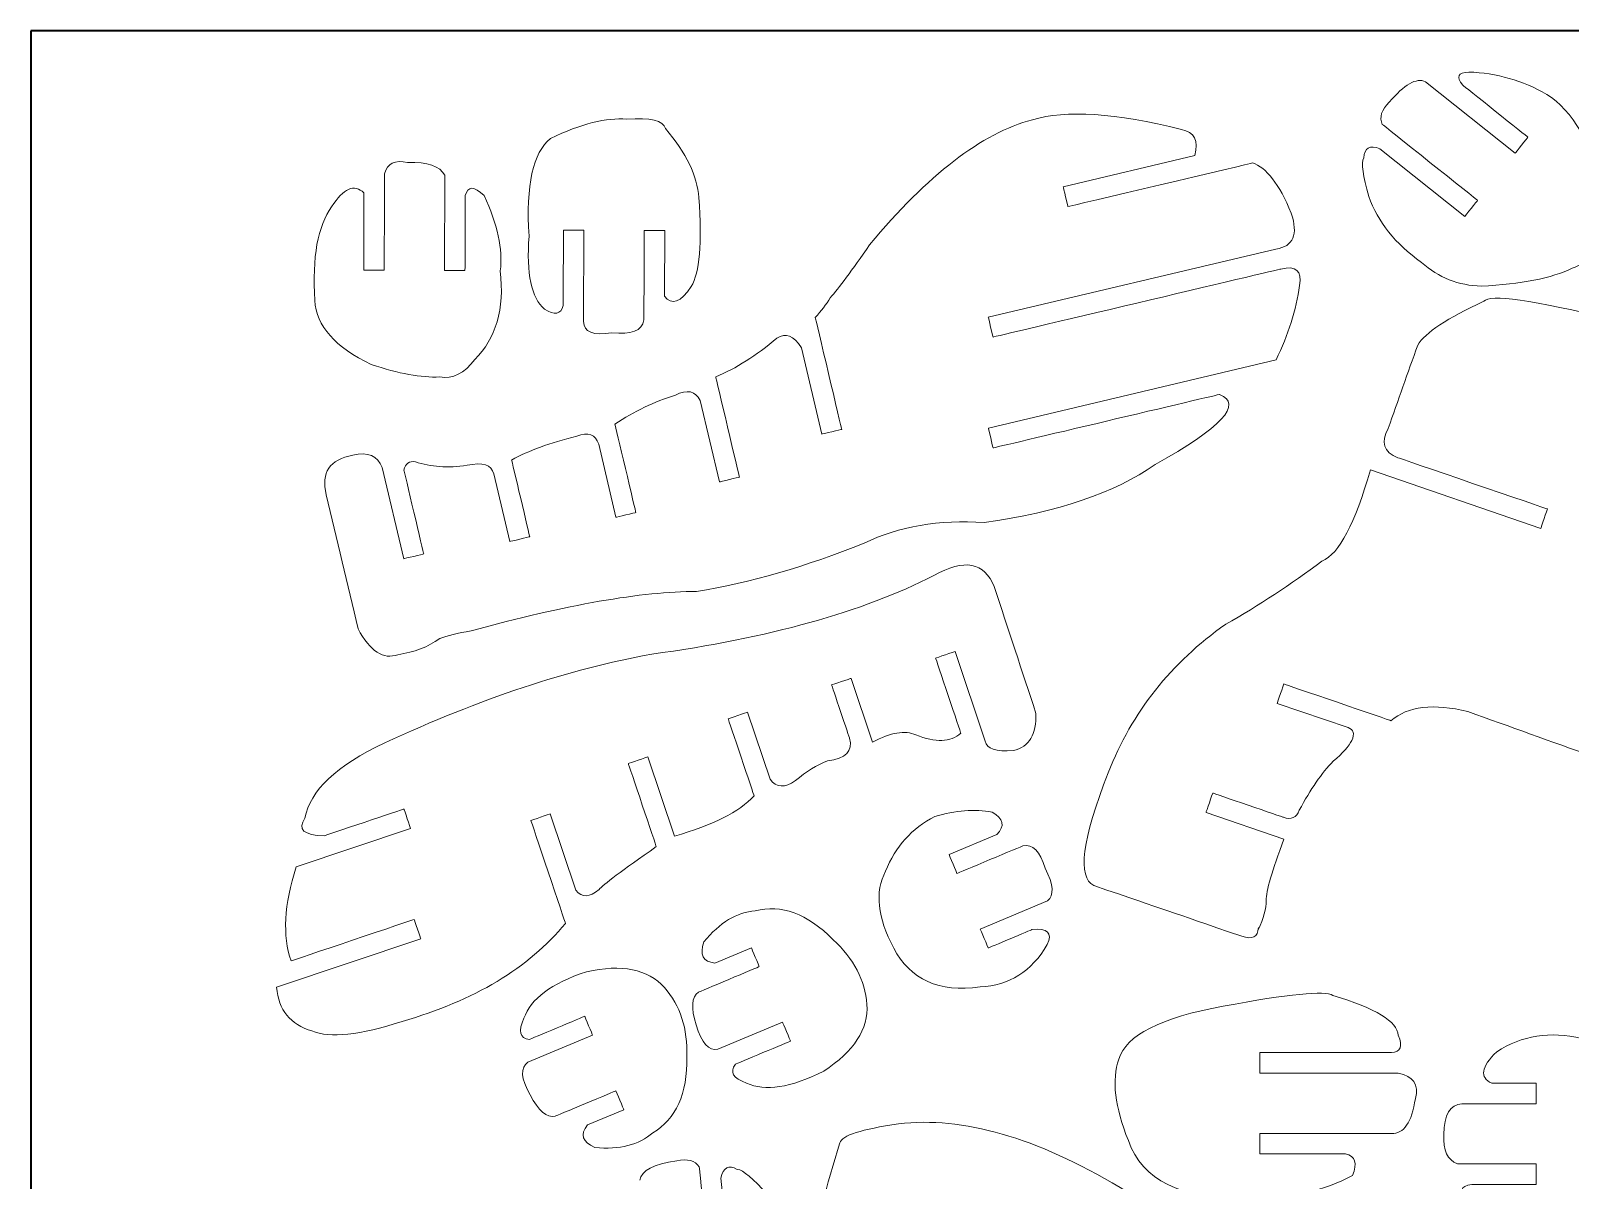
# Model space of a CAD drawing. Header units: inches. Extents: x -305 to 305, y -229 to 229.
# Drawn here: x -304.8 to -95, y 71.8 to 228.6 of the extents above; entities that cross this region are included whole.
import ezdxf

# ---------------------------------------------------------------- set-up
doc = ezdxf.new("R2010")
doc.units = ezdxf.units.IN
doc.header["$MEASUREMENT"] = 0
doc.layers.add('Layer 1', color=7, linetype='Continuous')
doc.layers.add('Layer 2', color=5, linetype='Continuous')

msp = doc.modelspace()

# ---------------------------------------------------------------- linework, layer by layer
at = {"layer": 'Layer 1', "lineweight": 9}
for points, knots in [([(-109.6291, 221.1808), (-110.5616, 222.3229), (-110.2863, 222.9191), (-108.8034, 222.9687), (-108.8034, 222.9687), (-104.9984, 222.839), (-101.4529, 221.8268), (-98.1669, 219.931), (-98.1669, 219.931), (-94.6858, 217.724), (-91.9951, 213.1878), (-90.0946, 206.3224), (-90.0946, 206.3224), (-88.7191, 203.1014), (-88.5801, 200.977), (-89.6774, 199.9493), (-89.6774, 199.9493), (-90.9015, 198.3439), (-92.5737, 197.0959), (-94.694, 196.205), (-94.694, 196.205), (-97.5186, 194.8631), (-101.6518, 194.0523), (-107.0933, 193.7725), (-107.0933, 193.7725), (-110.1956, 193.8647), (-112.9135, 194.9406), (-115.2465, 197.0004), (-115.2465, 197.0004), (-118.8233, 199.5616), (-121.2119, 202.5554), (-122.4117, 205.9812), (-122.4117, 205.9812), (-123.2336, 208.7943), (-123.4686, 210.5612), (-123.1165, 211.2819), (-123.1165, 211.2819), (-123.0354, 212.6222), (-122.2976, 213.0323), (-120.9029, 212.5117)], [0, 0, 0, 0, 0.1, 0.1, 0.1, 0.10000001, 0.2, 0.2, 0.2, 0.20000001, 0.3, 0.3, 0.3, 0.30000001, 0.4, 0.4, 0.4, 0.40000001, 0.5, 0.5, 0.5, 0.50000001, 0.6, 0.6, 0.6, 0.60000001, 0.7, 0.7, 0.7, 0.70000001, 0.8, 0.8, 0.8, 0.80000001, 0.9, 0.9, 0.9, 0.90000001, 1, 1, 1, 1]), ([(-120.5874, 215.8329), (-121.0185, 216.7961), (-120.7031, 217.8047), (-119.6415, 218.8583), (-119.6415, 218.8583), (-117.5808, 221.2911), (-115.9376, 222.2246), (-114.7116, 221.6589)], [0, 0, 0, 0, 0.5, 0.5, 0.5, 0.50000001, 1, 1, 1, 1]), ([(-114.7114, 221.6588), (-114.7114, 221.6588), (-102.4717, 211.9037), (-102.4717, 211.9037), (-102.4717, 211.9037), (-102.4717, 211.9037), (-100.7303, 214.0884), (-100.7303, 214.0884), (-100.7303, 214.0884), (-100.7303, 214.0884), (-109.6289, 221.1806), (-109.6289, 221.1806)], [0, 0, 0, 0, 0.33333333, 0.33333333, 0.33333333, 0.33333334, 0.66666667, 0.66666667, 0.66666667, 0.66666668, 1, 1, 1, 1]), ([(-232.2334, 191.142), (-232.5568, 189.9279), (-233.4063, 189.7573), (-234.7817, 190.6303), (-234.7817, 190.6303), (-236.5679, 192.1821), (-237.2695, 195.5013), (-236.8859, 200.5879), (-236.8859, 200.5879), (-237.3308, 207.5354), (-236.3581, 211.9775), (-233.9672, 213.9136), (-233.9672, 213.9136), (-229.7665, 215.9305), (-226.301, 216.8037), (-223.5704, 216.5333), (-223.5704, 216.5333), (-220.3156, 216.7993), (-218.5599, 216.3764), (-218.3029, 215.2641), (-218.3029, 215.2641), (-215.4613, 211.9199), (-213.9412, 208.7888), (-213.7431, 205.8708), (-213.7431, 205.8708), (-213.2954, 199.6352), (-213.6405, 195.5902), (-214.7783, 193.7363), (-214.7783, 193.7363), (-216.2175, 191.5562), (-217.4325, 191.1063), (-218.4225, 192.387)], [0, 0, 0, 0, 0.125, 0.125, 0.125, 0.12500001, 0.25, 0.25, 0.25, 0.25000001, 0.375, 0.375, 0.375, 0.37500001, 0.5, 0.5, 0.5, 0.50000001, 0.625, 0.625, 0.625, 0.62500001, 0.75, 0.75, 0.75, 0.75000001, 0.875, 0.875, 0.875, 0.87500001, 1, 1, 1, 1]), ([(-146.1573, 211.5752), (-145.6071, 213.6273), (-146.2063, 214.8143), (-147.9555, 215.1364), (-147.9555, 215.1364), (-156.9152, 217.4019), (-163.692, 217.8425), (-168.2858, 216.4588), (-168.2858, 216.4588), (-175.1598, 214.634), (-182.5515, 208.9542), (-190.461, 199.4199), (-190.461, 199.4199), (-192.8816, 195.908), (-194.6702, 193.4987), (-195.8268, 192.1928), (-195.8268, 192.1928), (-196.3898, 191.2854), (-197.0733, 190.3887), (-197.8768, 189.5035)], [0, 0, 0, 0, 0.2, 0.2, 0.2, 0.20000001, 0.4, 0.4, 0.4, 0.40000001, 0.6, 0.6, 0.6, 0.60000001, 0.8, 0.8, 0.8, 0.80000001, 1, 1, 1, 1]), ([(-120.9029, 212.5117), (-120.9029, 212.5117), (-109.3356, 203.2926), (-109.3356, 203.2926), (-109.3356, 203.2926), (-109.3356, 203.2926), (-107.5942, 205.4773), (-107.5942, 205.4773), (-107.5942, 205.4773), (-107.5942, 205.4773), (-120.5872, 215.8328), (-120.5872, 215.8328)], [0, 0, 0, 0, 0.33333333, 0.33333333, 0.33333333, 0.33333334, 0.66666667, 0.66666667, 0.66666667, 0.66666668, 1, 1, 1, 1]), ([(-256.5821, 209.0902), (-256.2178, 210.5124), (-255.1682, 211.0298), (-253.4335, 210.6418), (-253.4335, 210.6418), (-250.7406, 210.7189), (-249.0507, 210.1398), (-248.3642, 208.9046)], [0, 0, 0, 0, 0.5, 0.5, 0.5, 0.50000001, 1, 1, 1, 1]), ([(-146.1573, 211.5752), (-146.1573, 211.5752), (-164.0807, 207.3348), (-164.0807, 207.3348), (-164.0807, 207.3348), (-164.0807, 207.3348), (-163.4376, 204.6159), (-163.4376, 204.6159), (-163.4376, 204.6159), (-163.4376, 204.6159), (-138.2716, 210.57), (-138.2716, 210.57)], [0, 0, 0, 0, 0.33333333, 0.33333333, 0.33333333, 0.33333334, 0.66666667, 0.66666667, 0.66666667, 0.66666668, 1, 1, 1, 1]), ([(-245.5802, 206.1334), (-245.2326, 207.4521), (-244.3757, 207.449), (-243.0101, 206.1242), (-243.0101, 206.1242), (-241.197, 202.2452), (-240.4608, 198.8218), (-240.8023, 195.8537), (-240.8023, 195.8537), (-240.2295, 190.6421), (-241.3922, 186.6176), (-244.2907, 183.7803), (-244.2907, 183.7803), (-245.7069, 181.8753), (-247.2931, 181.0821), (-249.0492, 181.401), (-249.0492, 181.401), (-251.5728, 181.2713), (-254.6852, 181.8381), (-258.3868, 183.1015), (-258.3868, 183.1015), (-263.3199, 185.4283), (-265.8847, 188.3377), (-266.0807, 191.8289), (-266.0807, 191.8289), (-266.4598, 197.7167), (-265.6966, 201.9685), (-263.7906, 204.5839), (-263.7906, 204.5839), (-262.1853, 207.1308), (-260.7168, 207.7682), (-259.3853, 206.4955)], [0, 0, 0, 0, 0.125, 0.125, 0.125, 0.12500001, 0.25, 0.25, 0.25, 0.25000001, 0.375, 0.375, 0.375, 0.37500001, 0.5, 0.5, 0.5, 0.50000001, 0.625, 0.625, 0.625, 0.62500001, 0.75, 0.75, 0.75, 0.75000001, 0.875, 0.875, 0.875, 0.87500001, 1, 1, 1, 1]), ([(-259.3853, 206.4953), (-259.3853, 206.4953), (-259.4231, 195.9496), (-259.4231, 195.9496), (-259.4231, 195.9496), (-259.4231, 195.9496), (-256.6292, 195.9396), (-256.6292, 195.9396), (-256.6292, 195.9396), (-256.6292, 195.9396), (-256.5821, 209.09), (-256.5821, 209.09)], [0, 0, 0, 0, 0.33333333, 0.33333333, 0.33333333, 0.33333334, 0.66666667, 0.66666667, 0.66666667, 0.66666668, 1, 1, 1, 1]), ([(-248.3642, 208.9048), (-248.3642, 208.9048), (-248.4108, 195.9101), (-248.4108, 195.9101), (-248.4108, 195.9101), (-248.4108, 195.9101), (-245.6169, 195.9001), (-245.6169, 195.9001), (-245.6169, 195.9001), (-245.6169, 195.9001), (-245.5802, 206.1332), (-245.5802, 206.1332)], [0, 0, 0, 0, 0.33333333, 0.33333333, 0.33333333, 0.33333334, 0.66666667, 0.66666667, 0.66666667, 0.66666668, 1, 1, 1, 1]), ([(-229.4474, 188.944), (-229.4474, 188.944), (-229.4028, 201.3881), (-229.4028, 201.3881), (-229.4028, 201.3881), (-229.4028, 201.3881), (-232.1967, 201.3981), (-232.1967, 201.3981), (-232.1967, 201.3981), (-232.1967, 201.3981), (-232.2334, 191.142), (-232.2334, 191.142)], [0, 0, 0, 0, 0.33333333, 0.33333333, 0.33333333, 0.33333334, 0.66666667, 0.66666667, 0.66666667, 0.66666668, 1, 1, 1, 1]), ([(-218.4225, 192.3872), (-218.4225, 192.3872), (-218.3904, 201.3486), (-218.3904, 201.3486), (-218.3904, 201.3486), (-218.3904, 201.3486), (-221.1843, 201.3586), (-221.1843, 201.3586), (-221.1843, 201.3586), (-221.1843, 201.3586), (-221.228, 189.1751), (-221.228, 189.1751)], [0, 0, 0, 0, 0.33333333, 0.33333333, 0.33333333, 0.33333334, 0.66666667, 0.66666667, 0.66666667, 0.66666668, 1, 1, 1, 1]), ([(-135.0747, 198.831), (-135.0747, 198.831), (-174.288, 189.5538), (-174.288, 189.5538), (-174.288, 189.5538), (-174.288, 189.5538), (-173.6449, 186.835), (-173.6449, 186.835), (-173.6449, 186.835), (-173.6449, 186.835), (-134.4317, 196.1122), (-134.4317, 196.1122)], [0, 0, 0, 0, 0.33333333, 0.33333333, 0.33333333, 0.33333334, 0.66666667, 0.66666667, 0.66666667, 0.66666668, 1, 1, 1, 1]), ([(-134.4317, 196.1122), (-132.3439, 196.6122), (-131.4846, 195.8645), (-131.8541, 193.8693), (-131.8541, 193.8693), (-132.3221, 190.5346), (-133.3943, 187.1461), (-135.0703, 183.704)], [0, 0, 0, 0, 0.5, 0.5, 0.5, 0.50000001, 1, 1, 1, 1]), ([(-63.6699, 169.9652), (-60.9284, 169.7736), (-59.6056, 170.8225), (-59.7016, 173.1121), (-59.7016, 173.1121), (-61.185, 179.4216), (-63.913, 183.2985), (-67.885, 184.7423), (-67.885, 184.7423), (-69.8098, 184.896), (-76.8749, 186.387), (-89.0798, 189.2158), (-89.0798, 189.2158), (-100.1276, 191.9009), (-106.0103, 192.7334), (-106.7278, 191.7132), (-106.7278, 191.7132), (-111.7209, 189.4223), (-114.7317, 187.4321), (-115.7604, 185.7423), (-115.7604, 185.7423), (-117.1003, 181.9536), (-118.4402, 178.1654), (-119.7803, 174.3767), (-119.7803, 174.3767), (-120.8357, 172.4899), (-120.3944, 171.1564), (-118.4562, 170.3754)], [0, 0, 0, 0, 0.14285714, 0.14285714, 0.14285714, 0.14285715, 0.28571429, 0.28571429, 0.28571429, 0.2857143, 0.42857143, 0.42857143, 0.42857143, 0.42857144, 0.57142857, 0.57142857, 0.57142857, 0.57142858, 0.71428571, 0.71428571, 0.71428571, 0.71428572, 0.85714286, 0.85714286, 0.85714286, 0.85714287, 1, 1, 1, 1]), ([(-221.228, 189.1751), (-221.4988, 187.6828), (-222.9584, 187.0974), (-225.6063, 187.4195), (-225.6063, 187.4195), (-228.1532, 186.9946), (-229.4337, 187.5029), (-229.4474, 188.944)], [0, 0, 0, 0, 0.5, 0.5, 0.5, 0.50000001, 1, 1, 1, 1]), ([(-199.7687, 185.364), (-199.7687, 185.364), (-196.9859, 173.5985), (-196.9859, 173.5985), (-196.9859, 173.5985), (-196.9859, 173.5985), (-194.2671, 174.2417), (-194.2671, 174.2417), (-194.2671, 174.2417), (-194.2671, 174.2417), (-197.8767, 189.5031), (-197.8767, 189.5031)], [0, 0, 0, 0, 0.33333333, 0.33333333, 0.33333333, 0.33333334, 0.66666667, 0.66666667, 0.66666667, 0.66666668, 1, 1, 1, 1]), ([(-199.7687, 185.3642), (-200.7922, 187.0383), (-201.9025, 187.4803), (-203.0997, 186.6909), (-203.0997, 186.6909), (-205.9098, 184.3071), (-208.6922, 182.5461), (-211.4468, 181.4082)], [0, 0, 0, 0, 0.5, 0.5, 0.5, 0.50000001, 1, 1, 1, 1]), ([(-135.0703, 183.704), (-135.0703, 183.704), (-174.2836, 174.427), (-174.2836, 174.427), (-174.2836, 174.427), (-174.2836, 174.427), (-173.6405, 171.7081), (-173.6405, 171.7081), (-173.6405, 171.7081), (-173.6405, 171.7081), (-142.7535, 179.0155), (-142.7535, 179.0155)], [0, 0, 0, 0, 0.33333333, 0.33333333, 0.33333333, 0.33333334, 0.66666667, 0.66666667, 0.66666667, 0.66666668, 1, 1, 1, 1]), ([(-213.552, 178.17), (-213.552, 178.17), (-210.9298, 167.0834), (-210.9298, 167.0834), (-210.9298, 167.0834), (-210.9298, 167.0834), (-208.211, 167.7267), (-208.211, 167.7267), (-208.211, 167.7267), (-208.211, 167.7267), (-211.4468, 181.4082), (-211.4468, 181.4082)], [0, 0, 0, 0, 0.33333333, 0.33333333, 0.33333333, 0.33333334, 0.66666667, 0.66666667, 0.66666667, 0.66666668, 1, 1, 1, 1]), ([(-256.9018, 169.0459), (-257.5321, 170.644), (-258.8635, 171.2028), (-260.8964, 170.7219), (-260.8964, 170.7219), (-264.0629, 170.1316), (-265.2716, 168.3365), (-264.5223, 165.3367), (-264.5223, 165.3367), (-263.0812, 159.2441), (-261.6399, 153.1512), (-260.199, 147.0583), (-260.199, 147.0583), (-258.5344, 143.9773), (-256.7216, 142.7974), (-254.7611, 143.5195), (-254.7611, 143.5195), (-252.529, 143.8491), (-250.6295, 144.5763), (-249.0631, 145.7016), (-249.0631, 145.7016), (-248.0382, 146.0829), (-246.6092, 146.4408), (-244.7759, 146.7754), (-244.7759, 146.7754), (-231.7408, 150.3451), (-221.5022, 152.1353), (-214.061, 152.1456), (-214.061, 152.1456), (-206.7549, 153.3183), (-199.1355, 155.5178), (-191.2033, 158.7445), (-191.2033, 158.7445), (-186.4605, 161.018), (-181.0034, 161.9517), (-174.8325, 161.5455), (-174.8325, 161.5455), (-164.8052, 162.9649), (-157.0492, 165.5939), (-151.5648, 169.4326), (-151.5648, 169.4326), (-142.476, 174.4832), (-139.5387, 177.6776), (-142.7537, 179.0155)], [0, 0, 0, 0, 0.09090909, 0.09090909, 0.09090909, 0.0909091, 0.18181818, 0.18181818, 0.18181818, 0.18181819, 0.27272727, 0.27272727, 0.27272727, 0.27272728, 0.36363636, 0.36363636, 0.36363636, 0.36363637, 0.45454545, 0.45454545, 0.45454545, 0.45454546, 0.54545455, 0.54545455, 0.54545455, 0.54545456, 0.63636364, 0.63636364, 0.63636364, 0.63636365, 0.72727273, 0.72727273, 0.72727273, 0.72727274, 0.81818182, 0.81818182, 0.81818182, 0.81818183, 0.90909091, 0.90909091, 0.90909091, 0.90909092, 1, 1, 1, 1]), ([(-213.552, 178.17), (-214.2117, 179.4833), (-215.343, 179.7319), (-216.9456, 178.9159), (-216.9456, 178.9159), (-219.8174, 178.0382), (-222.5591, 176.7142), (-225.1709, 174.9445)], [0, 0, 0, 0, 0.5, 0.5, 0.5, 0.50000001, 1, 1, 1, 1]), ([(-227.3961, 172.2141), (-227.3961, 172.2141), (-225.0407, 162.2558), (-225.0407, 162.2558), (-225.0407, 162.2558), (-225.0407, 162.2558), (-222.3219, 162.8991), (-222.3219, 162.8991), (-222.3219, 162.8991), (-222.3219, 162.8991), (-225.1709, 174.9445), (-225.1709, 174.9445)], [0, 0, 0, 0, 0.33333333, 0.33333333, 0.33333333, 0.33333334, 0.66666667, 0.66666667, 0.66666667, 0.66666668, 1, 1, 1, 1]), ([(-227.396, 172.2139), (-227.8143, 173.5844), (-228.8069, 173.9453), (-230.3751, 173.2963), (-230.3751, 173.2963), (-234.0381, 172.4102), (-237.0004, 171.3317), (-239.2627, 170.0618)], [0, 0, 0, 0, 0.5, 0.5, 0.5, 0.50000001, 1, 1, 1, 1]), ([(-241.6879, 168.1773), (-241.6879, 168.1773), (-239.5061, 158.9527), (-239.5061, 158.9527), (-239.5061, 158.9527), (-239.5061, 158.9527), (-236.7873, 159.5959), (-236.7873, 159.5959), (-236.7873, 159.5959), (-236.7873, 159.5959), (-239.2627, 170.0616), (-239.2627, 170.0616)], [0, 0, 0, 0, 0.33333333, 0.33333333, 0.33333333, 0.33333334, 0.66666667, 0.66666667, 0.66666667, 0.66666668, 1, 1, 1, 1]), ([(-122.2136, 168.7102), (-122.2136, 168.7102), (-98.9876, 160.7467), (-98.9876, 160.7467), (-98.9876, 160.7467), (-98.9876, 160.7467), (-98.0814, 163.3894), (-98.0814, 163.3894), (-98.0814, 163.3894), (-98.0814, 163.3894), (-118.4564, 170.3754), (-118.4564, 170.3754)], [0, 0, 0, 0, 0.33333333, 0.33333333, 0.33333333, 0.33333334, 0.66666667, 0.66666667, 0.66666667, 0.66666668, 1, 1, 1, 1]), ([(-256.9018, 169.0459), (-256.9018, 169.0459), (-253.9593, 156.6053), (-253.9593, 156.6053), (-253.9593, 156.6053), (-253.9593, 156.6053), (-251.2406, 157.2485), (-251.2406, 157.2485), (-251.2406, 157.2485), (-251.2406, 157.2485), (-253.9428, 168.6735), (-253.9428, 168.6735)], [0, 0, 0, 0, 0.33333333, 0.33333333, 0.33333333, 0.33333334, 0.66666667, 0.66666667, 0.66666667, 0.66666668, 1, 1, 1, 1]), ([(-241.6879, 168.1773), (-242.0044, 169.4132), (-243.2194, 169.8009), (-245.333, 169.3404), (-245.333, 169.3404), (-247.9516, 168.9593), (-250.2999, 169.1187), (-252.3772, 169.8186), (-252.3772, 169.8186), (-253.2315, 169.9543), (-253.7533, 169.5726), (-253.9429, 168.6737)], [0, 0, 0, 0, 0.33333333, 0.33333333, 0.33333333, 0.33333334, 0.66666667, 0.66666667, 0.66666667, 0.66666668, 1, 1, 1, 1]), ([(-122.2136, 168.7102), (-124.266, 161.4143), (-126.4641, 157.2685), (-128.807, 156.2726), (-128.807, 156.2726), (-133.0378, 153.1077), (-137.4125, 150.2372), (-141.9313, 147.661), (-141.9313, 147.661), (-149.3566, 142.4463), (-154.6934, 135.6985), (-157.9415, 127.4174), (-157.9415, 127.4174), (-161.5143, 118.3085), (-162.1695, 113.1822), (-159.9063, 112.0386)], [0, 0, 0, 0, 0.25, 0.25, 0.25, 0.25000001, 0.5, 0.5, 0.5, 0.50000001, 0.75, 0.75, 0.75, 0.75000001, 1, 1, 1, 1]), ([(-264.7839, 118.822), (-267.617, 118.8828), (-268.4981, 119.6853), (-267.4269, 121.2293), (-267.4269, 121.2293), (-266.7638, 124.9576), (-263.1431, 128.3757), (-256.5645, 131.4827), (-256.5645, 131.4827), (-243.554, 137.5262), (-231.4186, 141.5636), (-220.1575, 143.5949), (-220.1575, 143.5949), (-204.2544, 145.7595), (-191.4335, 149.3342), (-181.6949, 154.3187), (-181.6949, 154.3187), (-177.5463, 156.6503), (-174.8081, 156.1438), (-173.4804, 152.7991), (-173.4804, 152.7991), (-171.585, 147.0365), (-169.6897, 141.2737), (-167.7944, 135.5109), (-167.7944, 135.5109), (-167.6898, 132.652), (-168.7122, 130.9635), (-170.8614, 130.4448), (-170.8614, 130.4448), (-173.2453, 130.2551), (-174.5276, 130.6803), (-174.7076, 131.7203)], [0, 0, 0, 0, 0.125, 0.125, 0.125, 0.12500001, 0.25, 0.25, 0.25, 0.25000001, 0.375, 0.375, 0.375, 0.37500001, 0.5, 0.5, 0.5, 0.50000001, 0.625, 0.625, 0.625, 0.62500001, 0.75, 0.75, 0.75, 0.75000001, 0.875, 0.875, 0.875, 0.87500001, 1, 1, 1, 1]), ([(-174.7076, 131.7203), (-174.7076, 131.7203), (-178.8171, 143.9518), (-178.8171, 143.9518), (-178.8171, 143.9518), (-178.8171, 143.9518), (-181.4654, 143.0618), (-181.4654, 143.0618), (-181.4654, 143.0618), (-181.4654, 143.0618), (-178.0205, 132.8085), (-178.0205, 132.8085)], [0, 0, 0, 0, 0.33333333, 0.33333333, 0.33333333, 0.33333334, 0.66666667, 0.66666667, 0.66666667, 0.66666668, 1, 1, 1, 1]), ([(-190.071, 131.5879), (-190.071, 131.5879), (-192.9941, 140.2883), (-192.9941, 140.2883), (-192.9941, 140.2883), (-192.9941, 140.2883), (-195.6424, 139.3984), (-195.6424, 139.3984), (-195.6424, 139.3984), (-195.6424, 139.3984), (-193.1942, 132.1116), (-193.1942, 132.1116)], [0, 0, 0, 0, 0.33333333, 0.33333333, 0.33333333, 0.33333334, 0.66666667, 0.66666667, 0.66666667, 0.66666668, 1, 1, 1, 1]), ([(-125.2578, 133.571), (-125.2578, 133.571), (-134.9146, 136.8821), (-134.9146, 136.8821), (-134.9146, 136.8821), (-134.9146, 136.8821), (-134.0084, 139.5248), (-134.0084, 139.5248), (-134.0084, 139.5248), (-134.0084, 139.5248), (-119.4086, 134.519), (-119.4086, 134.519)], [0, 0, 0, 0, 0.33333333, 0.33333333, 0.33333333, 0.33333334, 0.66666667, 0.66666667, 0.66666667, 0.66666668, 1, 1, 1, 1]), ([(-119.4086, 134.519), (-117.0865, 136.5098), (-113.5856, 136.9195), (-108.9059, 135.7474), (-108.9059, 135.7474), (-103.2253, 133.7105), (-97.5445, 131.6735), (-91.8638, 129.6365)], [0, 0, 0, 0, 0.5, 0.5, 0.5, 0.50000001, 1, 1, 1, 1]), ([(-204.0246, 126.5318), (-204.0246, 126.5318), (-207.0955, 135.672), (-207.0955, 135.672), (-207.0955, 135.672), (-207.0955, 135.672), (-209.7438, 134.782), (-209.7438, 134.782), (-209.7438, 134.782), (-209.7438, 134.782), (-206.2114, 124.2682), (-206.2114, 124.2682)], [0, 0, 0, 0, 0.33333333, 0.33333333, 0.33333333, 0.33333334, 0.66666667, 0.66666667, 0.66666667, 0.66666668, 1, 1, 1, 1]), ([(-178.0205, 132.8083), (-179.4295, 131.5604), (-181.4802, 131.4827), (-184.1724, 132.5752), (-184.1724, 132.5752), (-185.6239, 133.2452), (-187.5902, 132.916), (-190.071, 131.5879)], [0, 0, 0, 0, 0.5, 0.5, 0.5, 0.50000001, 1, 1, 1, 1]), ([(-134.0482, 121.3375), (-133.0092, 120.9699), (-132.2919, 121.2919), (-131.8959, 122.3039), (-131.8959, 122.3039), (-130.3852, 125.1562), (-128.8424, 127.385), (-127.2675, 128.9899), (-127.2675, 128.9899), (-125.9694, 130.0859), (-125.1318, 131.0344), (-124.7551, 131.835), (-124.7551, 131.835), (-124.3309, 132.7204), (-124.4986, 133.2991), (-125.2578, 133.571)], [0, 0, 0, 0, 0.25, 0.25, 0.25, 0.25000001, 0.5, 0.5, 0.5, 0.50000001, 0.75, 0.75, 0.75, 0.75000001, 1, 1, 1, 1]), ([(-193.1942, 132.1116), (-192.7201, 130.3551), (-193.7178, 129.3268), (-196.187, 129.027), (-196.187, 129.027), (-197.6785, 128.4604), (-199.139, 127.5677), (-200.5675, 126.3482), (-200.5675, 126.3482), (-202.036, 125.3245), (-203.1886, 125.3857), (-204.0246, 126.5318)], [0, 0, 0, 0, 0.33333333, 0.33333333, 0.33333333, 0.33333334, 0.66666667, 0.66666667, 0.66666667, 0.66666668, 1, 1, 1, 1]), ([(-217.0795, 118.7811), (-217.0795, 118.7811), (-220.7041, 129.5701), (-220.7041, 129.5701), (-220.7041, 129.5701), (-220.7041, 129.5701), (-223.3524, 128.6802), (-223.3524, 128.6802), (-223.3524, 128.6802), (-223.3524, 128.6802), (-219.5429, 117.3416), (-219.5429, 117.3416)], [0, 0, 0, 0, 0.33333333, 0.33333333, 0.33333333, 0.33333334, 0.66666667, 0.66666667, 0.66666667, 0.66666668, 1, 1, 1, 1]), ([(-133.9852, 118.3625), (-133.9852, 118.3625), (-144.6111, 122.0058), (-144.6111, 122.0058), (-144.6111, 122.0058), (-144.6111, 122.0058), (-143.7049, 124.6485), (-143.7049, 124.6485), (-143.7049, 124.6485), (-143.7049, 124.6485), (-134.0482, 121.3375), (-134.0482, 121.3375)], [0, 0, 0, 0, 0.33333333, 0.33333333, 0.33333333, 0.33333334, 0.66666667, 0.66666667, 0.66666667, 0.66666668, 1, 1, 1, 1]), ([(-268.6193, 114.586), (-268.6193, 114.586), (-253.0365, 119.8222), (-253.0365, 119.8222), (-253.0365, 119.8222), (-253.0365, 119.8222), (-253.9263, 122.4706), (-253.9263, 122.4706), (-253.9263, 122.4706), (-253.9263, 122.4706), (-264.7839, 118.822), (-264.7839, 118.822)], [0, 0, 0, 0, 0.33333333, 0.33333333, 0.33333333, 0.33333334, 0.66666667, 0.66666667, 0.66666667, 0.66666668, 1, 1, 1, 1]), ([(-230.4959, 111.3987), (-230.4959, 111.3987), (-233.9916, 121.8033), (-233.9916, 121.8033), (-233.9916, 121.8033), (-233.9916, 121.8033), (-236.6399, 120.9133), (-236.6399, 120.9133), (-236.6399, 120.9133), (-236.6399, 120.9133), (-231.9214, 106.8691), (-231.9214, 106.8691)], [0, 0, 0, 0, 0.33333333, 0.33333333, 0.33333333, 0.33333334, 0.66666667, 0.66666667, 0.66666667, 0.66666668, 1, 1, 1, 1]), ([(-168.3436, 106.0242), (-166.2179, 106.2532), (-165.5173, 105.5713), (-166.2426, 103.9785), (-166.2426, 103.9785), (-168.3824, 100.3263), (-171.436, 98.4037), (-175.4038, 98.2107), (-175.4038, 98.2107), (-181.0068, 97.426), (-184.9311, 99.1949), (-187.1772, 103.5172), (-187.1772, 103.5172), (-189.4175, 107.6906), (-189.7879, 111.1768), (-188.2883, 113.9759), (-188.2883, 113.9759), (-186.9603, 117.3633), (-184.7258, 119.8477), (-181.5853, 121.4295), (-181.5853, 121.4295), (-178.765, 122.2919), (-176.1587, 122.4985), (-173.7669, 122.0493), (-173.7669, 122.0493), (-172.2118, 121.1694), (-171.9922, 120.152), (-173.108, 118.9975)], [0, 0, 0, 0, 0.14285714, 0.14285714, 0.14285714, 0.14285715, 0.28571429, 0.28571429, 0.28571429, 0.2857143, 0.42857143, 0.42857143, 0.42857143, 0.42857144, 0.57142857, 0.57142857, 0.57142857, 0.57142858, 0.71428571, 0.71428571, 0.71428571, 0.71428572, 0.85714286, 0.85714286, 0.85714286, 0.85714287, 1, 1, 1, 1]), ([(-173.108, 118.9975), (-173.108, 118.9975), (-179.6391, 116.2576), (-179.6391, 116.2576), (-179.6391, 116.2576), (-179.6391, 116.2576), (-178.5583, 113.6812), (-178.5583, 113.6812), (-178.5583, 113.6812), (-178.5583, 113.6812), (-169.5777, 117.4487), (-169.5777, 117.4487)], [0, 0, 0, 0, 0.33333333, 0.33333333, 0.33333333, 0.33333334, 0.66666667, 0.66666667, 0.66666667, 0.66666668, 1, 1, 1, 1]), ([(-169.5773, 117.4488), (-168.2501, 117.7407), (-167.2374, 116.7188), (-166.5396, 114.3824), (-166.5396, 114.3824), (-165.3995, 112.1584), (-165.288, 110.6811), (-166.2059, 109.9508)], [0, 0, 0, 0, 0.5, 0.5, 0.5, 0.50000001, 1, 1, 1, 1]), ([(-133.9852, 118.3625), (-135.6049, 114.0559), (-136.4172, 111.2703), (-136.4208, 110.0052), (-136.4208, 110.0052), (-136.3962, 108.9194), (-136.758, 107.5878), (-137.5061, 106.0107)], [0, 0, 0, 0, 0.5, 0.5, 0.5, 0.50000001, 1, 1, 1, 1]), ([(-219.543, 117.3418), (-224.2128, 114.0802), (-226.8141, 112.1256), (-227.3464, 111.4783), (-227.3464, 111.4783), (-228.623, 110.3969), (-229.6733, 110.3702), (-230.4958, 111.3985)], [0, 0, 0, 0, 0.5, 0.5, 0.5, 0.50000001, 1, 1, 1, 1]), ([(-208.7575, 87.6703), (-209.5892, 86.6006), (-209.0792, 85.7436), (-207.2276, 85.1004), (-207.2276, 85.1004), (-204.7291, 83.9034), (-201.2287, 84.4472), (-196.7265, 86.7323), (-196.7265, 86.7323), (-192.5863, 89.4313), (-190.6194, 92.4639), (-190.8264, 95.8301), (-190.8264, 95.8301), (-191.0637, 99.0891), (-192.5989, 102.0302), (-195.4318, 104.6532), (-195.4318, 104.6532), (-198.981, 108.221), (-202.5232, 109.5274), (-206.0584, 108.5728), (-206.0584, 108.5728), (-208.5685, 108.4067), (-210.8955, 106.9964), (-213.0398, 104.342), (-213.0398, 104.342), (-213.682, 102.5965), (-213.1864, 101.6388), (-211.5525, 101.4698)], [0, 0, 0, 0, 0.14285714, 0.14285714, 0.14285714, 0.14285715, 0.28571429, 0.28571429, 0.28571429, 0.2857143, 0.42857143, 0.42857143, 0.42857143, 0.42857144, 0.57142857, 0.57142857, 0.57142857, 0.57142858, 0.71428571, 0.71428571, 0.71428571, 0.71428572, 0.85714286, 0.85714286, 0.85714286, 0.85714287, 1, 1, 1, 1]), ([(-166.2059, 109.9508), (-166.2059, 109.9508), (-175.379, 106.1026), (-175.379, 106.1026), (-175.379, 106.1026), (-175.379, 106.1026), (-174.2981, 103.5262), (-174.2981, 103.5262), (-174.2981, 103.5262), (-174.2981, 103.5262), (-168.3438, 106.0241), (-168.3438, 106.0241)], [0, 0, 0, 0, 0.33333333, 0.33333333, 0.33333333, 0.33333334, 0.66666667, 0.66666667, 0.66666667, 0.66666668, 1, 1, 1, 1]), ([(-271.2921, 98.1573), (-271.2921, 98.1573), (-251.6444, 104.7597), (-251.6444, 104.7597), (-251.6444, 104.7597), (-251.6444, 104.7597), (-252.5342, 107.408), (-252.5342, 107.408), (-252.5342, 107.408), (-252.5342, 107.408), (-269.325, 101.7656), (-269.325, 101.7656)], [0, 0, 0, 0, 0.33333333, 0.33333333, 0.33333333, 0.33333334, 0.66666667, 0.66666667, 0.66666667, 0.66666668, 1, 1, 1, 1]), ([(-271.2923, 98.1572), (-271.0299, 95.072), (-269.4255, 93.0862), (-266.4781, 92.1993), (-266.4781, 92.1993), (-264.0199, 91.1912), (-259.9277, 91.6289), (-254.2014, 93.5123), (-254.2014, 93.5123), (-244.3444, 96.3358), (-236.9176, 100.7878), (-231.9214, 106.8691)], [0, 0, 0, 0, 0.33333333, 0.33333333, 0.33333333, 0.33333334, 0.66666667, 0.66666667, 0.66666667, 0.66666668, 1, 1, 1, 1]), ([(-211.5525, 101.4698), (-211.5525, 101.4698), (-206.5834, 103.5544), (-206.5834, 103.5544), (-206.5834, 103.5544), (-206.5834, 103.5544), (-205.5025, 100.978), (-205.5025, 100.978), (-205.5025, 100.978), (-205.5025, 100.978), (-213.7864, 97.5028), (-213.7864, 97.5028)], [0, 0, 0, 0, 0.33333333, 0.33333333, 0.33333333, 0.33333334, 0.66666667, 0.66666667, 0.66666667, 0.66666668, 1, 1, 1, 1]), ([(-236.8198, 91.0467), (-238.1657, 91.2028), (-238.4198, 92.1672), (-237.5813, 93.939), (-237.5813, 93.939), (-236.6847, 96.5602), (-233.8439, 98.6766), (-229.0589, 100.2876), (-229.0589, 100.2876), (-224.2323, 101.3503), (-220.6905, 100.6287), (-218.4339, 98.1223), (-218.4339, 98.1223), (-216.2749, 95.6695), (-215.2523, 92.5133), (-215.3659, 88.6543), (-215.3659, 88.6543), (-215.3073, 83.6221), (-216.8572, 80.1795), (-220.0153, 78.3261), (-220.0153, 78.3261), (-221.8927, 76.6517), (-224.5294, 75.9796), (-227.9257, 76.3097), (-227.9257, 76.3097), (-229.6211, 77.0746), (-229.9571, 78.0992), (-228.9328, 79.3833)], [0, 0, 0, 0, 0.14285714, 0.14285714, 0.14285714, 0.14285715, 0.28571429, 0.28571429, 0.28571429, 0.2857143, 0.42857143, 0.42857143, 0.42857143, 0.42857144, 0.57142857, 0.57142857, 0.57142857, 0.57142858, 0.71428571, 0.71428571, 0.71428571, 0.71428572, 0.85714286, 0.85714286, 0.85714286, 0.85714287, 1, 1, 1, 1]), ([(-213.7864, 97.5028), (-214.7318, 96.8399), (-214.8401, 95.3467), (-214.1109, 93.0245), (-214.1109, 93.0245), (-213.3756, 90.5545), (-212.384, 89.4472), (-211.1355, 89.7025)], [0, 0, 0, 0, 0.5, 0.5, 0.5, 0.50000001, 1, 1, 1, 1]), ([(-125.6046, 75.4419), (-124.2502, 75.1508), (-123.9376, 74.172), (-124.6669, 72.5062), (-124.6669, 72.5062), (-128.3309, 70.4006), (-133.2798, 69.3736), (-139.5137, 69.4263), (-139.5137, 69.4263), (-148.0401, 69.2524), (-153.2668, 71.8621), (-155.1942, 77.256), (-155.1942, 77.256), (-157.0526, 81.8321), (-157.4866, 85.5381), (-156.4967, 88.3742), (-156.4967, 88.3742), (-155.5417, 91.6106), (-150.8009, 94.0117), (-142.2749, 95.5775), (-142.2749, 95.5775), (-133.3668, 97.2478), (-128.3829, 97.7351), (-127.3238, 97.0392), (-127.3238, 97.0392), (-121.4717, 95.2995), (-118.5024, 93.4897), (-118.4156, 91.6104), (-118.4156, 91.6104), (-117.7625, 90.1013), (-118.0681, 89.3138), (-119.3322, 89.2482)], [0, 0, 0, 0, 0.125, 0.125, 0.125, 0.12500001, 0.25, 0.25, 0.25, 0.25000001, 0.375, 0.375, 0.375, 0.37500001, 0.5, 0.5, 0.5, 0.50000001, 0.625, 0.625, 0.625, 0.62500001, 0.75, 0.75, 0.75, 0.75000001, 0.875, 0.875, 0.875, 0.87500001, 1, 1, 1, 1]), ([(-237.0363, 87.9261), (-237.0363, 87.9261), (-228.2238, 91.623), (-228.2238, 91.623), (-228.2238, 91.623), (-228.2238, 91.623), (-229.3047, 94.1994), (-229.3047, 94.1994), (-229.3047, 94.1994), (-229.3047, 94.1994), (-236.8196, 91.0468), (-236.8196, 91.0468)], [0, 0, 0, 0, 0.33333333, 0.33333333, 0.33333333, 0.33333334, 0.66666667, 0.66666667, 0.66666667, 0.66666668, 1, 1, 1, 1]), ([(-211.1357, 89.7024), (-211.1357, 89.7024), (-202.3232, 93.3994), (-202.3232, 93.3994), (-202.3232, 93.3994), (-202.3232, 93.3994), (-201.2424, 90.823), (-201.2424, 90.823), (-201.2424, 90.823), (-201.2424, 90.823), (-208.7573, 87.6704), (-208.7573, 87.6704)], [0, 0, 0, 0, 0.33333333, 0.33333333, 0.33333333, 0.33333334, 0.66666667, 0.66666667, 0.66666667, 0.66666668, 1, 1, 1, 1]), ([(-108.3754, 71.2764), (-110.094, 71.0483), (-110.1116, 70.3223), (-108.4274, 69.099), (-108.4274, 69.099), (-104.9196, 65.7759), (-100.8563, 64.088), (-96.2373, 64.0358), (-96.2373, 64.0358), (-88.7878, 64.697), (-84.7765, 69.1164), (-84.2035, 77.2943), (-84.2035, 77.2943), (-84.6026, 84.8456), (-87.6765, 89.4737), (-93.4243, 91.1789), (-93.4243, 91.1789), (-97.6958, 92.2057), (-101.5509, 91.5967), (-104.9892, 89.3521), (-104.9892, 89.3521), (-107.1251, 87.2955), (-107.351, 85.8724), (-105.6665, 85.0827)], [0, 0, 0, 0, 0.16666667, 0.16666667, 0.16666667, 0.16666668, 0.33333333, 0.33333333, 0.33333333, 0.33333334, 0.5, 0.5, 0.5, 0.50000001, 0.66666667, 0.66666667, 0.66666667, 0.66666668, 0.83333333, 0.83333333, 0.83333333, 0.83333334, 1, 1, 1, 1]), ([(-119.3324, 89.2482), (-119.3324, 89.2482), (-137.2558, 89.2482), (-137.2558, 89.2482), (-137.2558, 89.2482), (-137.2558, 89.2482), (-137.2558, 86.4543), (-137.2558, 86.4543), (-137.2558, 86.4543), (-137.2558, 86.4543), (-118.4051, 86.4543), (-118.4051, 86.4543)], [0, 0, 0, 0, 0.33333333, 0.33333333, 0.33333333, 0.33333334, 0.66666667, 0.66666667, 0.66666667, 0.66666668, 1, 1, 1, 1]), ([(-233.3284, 80.5692), (-234.4638, 80.3592), (-235.605, 81.3281), (-236.7508, 83.4756), (-236.7508, 83.4756), (-237.9979, 85.7309), (-238.0931, 87.2143), (-237.0361, 87.9261)], [0, 0, 0, 0, 0.5, 0.5, 0.5, 0.50000001, 1, 1, 1, 1]), ([(-118.4051, 86.4543), (-116.3491, 86.06), (-115.5715, 84.9078), (-116.0714, 82.9978), (-116.0714, 82.9978), (-116.5816, 79.7134), (-117.6688, 78.1258), (-119.3324, 78.2358)], [0, 0, 0, 0, 0.5, 0.5, 0.5, 0.50000001, 1, 1, 1, 1]), ([(-228.9328, 79.3833), (-228.9328, 79.3833), (-223.9637, 81.468), (-223.9637, 81.468), (-223.9637, 81.468), (-223.9637, 81.468), (-225.0445, 84.0444), (-225.0445, 84.0444), (-225.0445, 84.0444), (-225.0445, 84.0444), (-233.3284, 80.5692), (-233.3284, 80.5692)], [0, 0, 0, 0, 0.33333333, 0.33333333, 0.33333333, 0.33333334, 0.66666667, 0.66666667, 0.66666667, 0.66666668, 1, 1, 1, 1]), ([(-105.6665, 85.0827), (-105.6665, 85.0827), (-99.624, 85.0827), (-99.624, 85.0827), (-99.624, 85.0827), (-99.624, 85.0827), (-99.624, 82.2888), (-99.624, 82.2888), (-99.624, 82.2888), (-99.624, 82.2888), (-109.7294, 82.2888), (-109.7294, 82.2888)], [0, 0, 0, 0, 0.33333333, 0.33333333, 0.33333333, 0.33333334, 0.66666667, 0.66666667, 0.66666667, 0.66666668, 1, 1, 1, 1]), ([(-109.7298, 82.2888), (-111.3443, 82.1834), (-112.1608, 80.7797), (-112.1781, 78.0769), (-112.1781, 78.0769), (-112.2995, 75.933), (-111.6923, 74.5974), (-110.3548, 74.0705)], [0, 0, 0, 0, 0.5, 0.5, 0.5, 0.50000001, 1, 1, 1, 1]), ([(-185.3443, 56.9508), (-185.8359, 55.5827), (-187.1608, 55.4701), (-189.3197, 56.6126), (-189.3197, 56.6126), (-192.7258, 57.7003), (-196.1318, 58.7881), (-199.5381, 59.8761), (-199.5381, 59.8761), (-197.8683, 65.5678), (-196.1986, 71.2597), (-194.5289, 76.9517), (-194.5289, 76.9517), (-194.2332, 77.9522), (-191.5611, 78.8142), (-186.5122, 79.5378), (-186.5122, 79.5378), (-177.7825, 80.5834), (-167.7192, 77.689), (-156.3226, 70.8547), (-156.3226, 70.8547), (-148.3423, 65.9571), (-140.9805, 58.4217), (-134.237, 48.2488)], [0, 0, 0, 0, 0.16666667, 0.16666667, 0.16666667, 0.16666668, 0.33333333, 0.33333333, 0.33333333, 0.33333334, 0.5, 0.5, 0.5, 0.50000001, 0.66666667, 0.66666667, 0.66666667, 0.66666668, 0.83333333, 0.83333333, 0.83333333, 0.83333334, 1, 1, 1, 1]), ([(-119.3324, 78.2358), (-119.3324, 78.2358), (-137.2558, 78.2358), (-137.2558, 78.2358), (-137.2558, 78.2358), (-137.2558, 78.2358), (-137.2558, 75.4419), (-137.2558, 75.4419), (-137.2558, 75.4419), (-137.2558, 75.4419), (-125.6048, 75.4419), (-125.6048, 75.4419)], [0, 0, 0, 0, 0.33333333, 0.33333333, 0.33333333, 0.33333334, 0.66666667, 0.66666667, 0.66666667, 0.66666668, 1, 1, 1, 1]), ([(-224.1068, 67.3109), (-224.5658, 68.7122), (-225.2163, 68.8018), (-226.0577, 67.5797), (-226.0577, 67.5797), (-228.0002, 64.3055), (-229.0596, 60.7737), (-229.2348, 56.9841), (-229.2348, 56.9841), (-229.2533, 52.8623), (-226.884, 48.15), (-222.127, 42.8472), (-222.127, 42.8472), (-220.1562, 39.9518), (-218.4422, 38.6891), (-216.9849, 39.0589), (-216.9849, 39.0589), (-214.9729, 39.2241), (-213.0202, 39.9593), (-211.1267, 41.2644), (-211.1267, 41.2644), (-208.4735, 42.9195), (-205.562, 45.963), (-202.3923, 50.3947), (-202.3923, 50.3947), (-200.7971, 53.057), (-200.2376, 55.9261), (-200.7143, 59.0016), (-200.7143, 59.0016), (-200.9426, 63.3951), (-202.1759, 67.0211), (-204.414, 69.8789), (-204.414, 69.8789), (-206.3398, 72.0882), (-207.7011, 73.2389), (-208.4979, 73.331), (-208.4979, 73.331), (-209.6704, 73.9856), (-210.4135, 73.5854), (-210.7272, 72.1301)], [0, 0, 0, 0, 0.1, 0.1, 0.1, 0.10000001, 0.2, 0.2, 0.2, 0.20000001, 0.3, 0.3, 0.3, 0.30000001, 0.4, 0.4, 0.4, 0.40000001, 0.5, 0.5, 0.5, 0.50000001, 0.6, 0.6, 0.6, 0.60000001, 0.7, 0.7, 0.7, 0.70000001, 0.8, 0.8, 0.8, 0.80000001, 0.9, 0.9, 0.9, 0.90000001, 1, 1, 1, 1]), ([(-213.6942, 73.6554), (-214.273, 74.5379), (-215.2924, 74.8162), (-216.7521, 74.4903), (-216.7521, 74.4903), (-219.912, 74.0669), (-221.5842, 73.1865), (-221.7689, 71.849)], [0, 0, 0, 0, 0.5, 0.5, 0.5, 0.50000001, 1, 1, 1, 1]), ([(-210.7272, 72.1301), (-210.7272, 72.1301), (-209.2005, 57.417), (-209.2005, 57.417), (-209.2005, 57.417), (-209.2005, 57.417), (-211.9794, 57.1287), (-211.9794, 57.1287), (-211.9794, 57.1287), (-211.9794, 57.1287), (-213.6942, 73.6552), (-213.6942, 73.6552)], [0, 0, 0, 0, 0.33333333, 0.33333333, 0.33333333, 0.33333334, 0.66666667, 0.66666667, 0.66666667, 0.66666668, 1, 1, 1, 1]), ([(-110.3548, 74.0705), (-110.3548, 74.0705), (-99.624, 74.0703), (-99.624, 74.0703), (-99.624, 74.0703), (-99.624, 74.0703), (-99.624, 71.2764), (-99.624, 71.2764), (-99.624, 71.2764), (-99.624, 71.2764), (-108.375, 71.2764), (-108.375, 71.2764)], [0, 0, 0, 0, 0.33333333, 0.33333333, 0.33333333, 0.33333334, 0.66666667, 0.66666667, 0.66666667, 0.66666668, 1, 1, 1, 1])]:
    msp.add_open_spline(points, degree=3, knots=knots, dxfattribs=at)
for points in [[(-132.9939, 203.7248), (-134.646, 207.7036), (-136.4051, 209.9854), (-138.2714, 210.5701)], [(-135.0747, 198.831), (-132.7144, 199.1849), (-132.0208, 200.816), (-132.9939, 203.7248)], [(-206.2114, 124.2682), (-208.2394, 122.0777), (-211.8622, 120.2487), (-217.0795, 118.7813)], [(-269.3252, 101.7656), (-270.5051, 105.1559), (-270.2698, 109.4294), (-268.6189, 114.5861)], [(-139.7528, 105.1285), (-149.9139, 108.6125), (-149.745, 108.5546), (-159.9063, 112.0386)], [(-139.7528, 105.1285), (-138.3008, 104.6126), (-137.5429, 105.0001), (-137.4791, 106.2915)]]:
    msp.add_open_spline(points, degree=3, dxfattribs=at)
at = {"layer": 'Layer 2', "lineweight": 35}
msp.add_open_spline([(-304.8, 228.6), (-304.8, 228.6), (304.8, 228.6), (304.8, 228.6), (304.8, 228.6), (304.8, 228.6), (304.8, -228.6), (304.8, -228.6), (304.8, -228.6), (304.8, -228.6), (-304.8, -228.6), (-304.8, -228.6), (-304.8, -228.6), (-304.8, -228.6), (-304.8, 228.6), (-304.8, 228.6)], degree=3, knots=[0, 0, 0, 0, 0.25, 0.25, 0.25, 0.25000001, 0.5, 0.5, 0.5, 0.50000001, 0.75, 0.75, 0.75, 0.75000001, 1, 1, 1, 1], dxfattribs=at)

doc.saveas('drawing.dxf')
